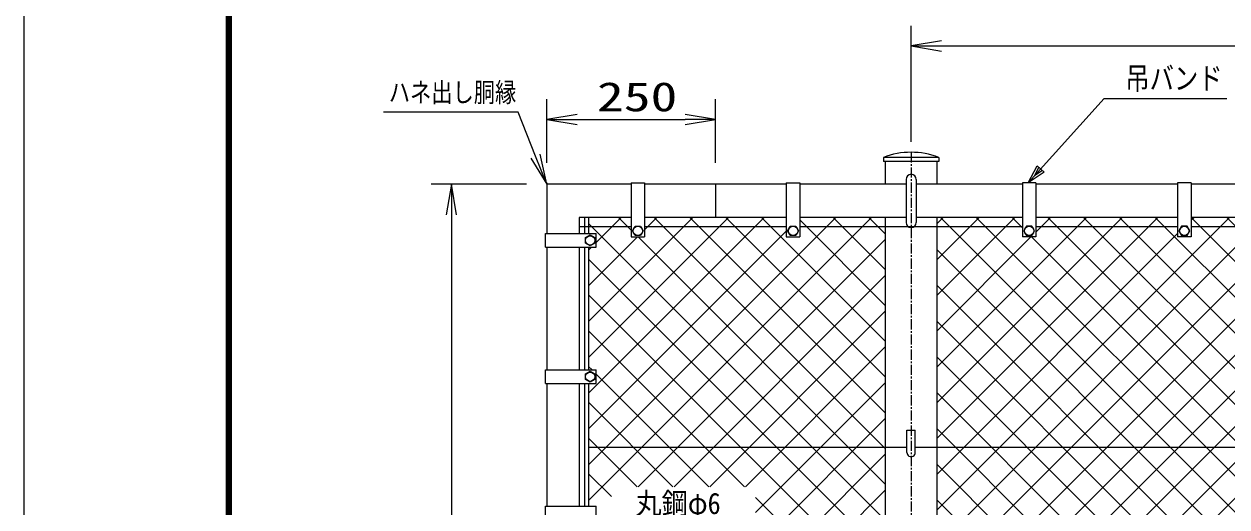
# Model space of a CAD drawing. Units: millimetres, scale not verified. Extents: x -4455 to 4455, y -3150 to 3150.
# Drawn here: x -4455 to -2672, y 1392 to 2108 of the extents above; entities that cross this region are included whole.
import ezdxf
from ezdxf.enums import TextEntityAlignment as Align

# ---------------------------------------------------------------- set-up
doc = ezdxf.new("R2010")
doc.units = ezdxf.units.MM
doc.header["$LTSCALE"] = 20
doc.linetypes.add('USER1', pattern=[1.125, 0.75, -0.125, 0.125, -0.125])
for name, color, linetype, lineweight in [('0-1_1', 7, 'Continuous', 25), ('0-2_0', 7, 'Continuous', 25), ('0-3_2', 7, 'Continuous', 25), ('0-4_EXTCNT-L', 2, 'Continuous', 25), ('0-7_WAKU', 7, 'Continuous', 25)]:
    doc.layers.add(name, color=color, linetype=linetype, lineweight=lineweight)
doc.styles.add('ＭＳ ゴシック', font='')
doc.styles.get('ＭＳ ゴシック').set_extended_font_data('MS Gothic')

# ---------------------------------------------------------------- blocks, each defined once
blk = doc.blocks.new('DARROWS')
at = {"layer": '0-2_0', "color": 2}
blk.add_line((0, 0), (-19.982, 0), dxfattribs=at)
blk.add_lwpolyline([(-20, -3.333), (0, 0), (-20, 3.333)], dxfattribs=at)
blk = doc.blocks.new('X41')
at = {"layer": '0-2_0', "color": 4}
for p, q in [((33259, 80988.7), (44058.4, 91788.2)), ((33259, 82049.4), (42997.8, 91788.2)), ((33259, 83110), (41937.1, 91788.2)), ((33259, 85231.3), (39815.8, 91788.2)), ((33259, 86292), (38755.1, 91788.2)), ((33259, 87352.7), (37694.5, 91788.2)), ((33259, 89474), (35573.2, 91788.2)), ((33259, 90534.6), (34512.5, 91788.2)), ((33259, 91595.3), (33451.8, 91788.2)), ((51265.7, 73892.2), (33369.7, 91788.2)), ((34348.2, 70410.7), (55725.7, 91788.2)), ((51705.2, 74513.3), (34430.4, 91788.2)), ((35799.5, 91479.7), (35491.1, 91788.2)), ((36046.4, 71048.2), (56786.4, 91788.2)), ((36199.5, 91353.8), (36633.8, 91788.2)), ((36469.5, 70410.7), (57847, 91788.2)), ((53826.6, 74513.3), (36551.7, 91788.2)), ((54887.2, 74513.3), (37612.4, 91788.2)), ((43445.2, 87016), (38673, 91788.2)), ((43445.2, 88076.7), (39733.7, 91788.2)), ((40799.5, 91711.2), (40876.5, 91788.2)), ((43445.2, 89137.4), (40799.5, 91783)), ((43445.2, 90198), (41855, 91788.2)), ((44414.6, 90289.2), (42915.7, 91788.2)), ((43620.2, 90289.2), (44999.5, 91668.6)), ((45475.3, 90289.2), (43976.3, 91788.2)), ((44304, 77184.4), (58799.5, 91680)), ((44680.9, 90289.2), (46179.8, 91788.2)), ((45364.6, 77184.4), (59968.3, 91788.2)), ((45741.5, 90289.2), (47240.4, 91788.2)), ((47596.6, 90289.2), (46097.7, 91788.2)), ((46425.3, 77184.4), (61029, 91788.2)), ((46802.2, 90289.2), (48301.1, 91788.2)), ((48657.2, 90289.2), (47158.3, 91788.2)), ((47862.8, 90289.2), (49361.7, 91788.2)), ((49717.9, 90289.2), (48219, 91788.2)), ((49599.5, 91468.3), (49279.6, 91788.2)), ((49984.2, 90289.2), (51483.1, 91788.2)), ((49999.5, 91365.3), (50422.4, 91788.2)), ((61733.5, 80395), (50340.3, 91788.2)), ((50752.6, 88936.4), (53604.4, 91788.2)), ((50752.6, 89997.1), (52543.7, 91788.2)), ((61733.5, 81455.6), (51401, 91788.2)), ((61733.5, 82516.3), (52461.6, 91788.2)), ((61733.5, 83576.9), (53522.3, 91788.2)), ((54599.5, 91722.6), (54665, 91788.2)), ((61733.5, 84637.6), (54599.5, 91771.6)), ((61733.5, 85698.3), (55643.6, 91788.2)), ((61733.5, 86758.9), (56704.3, 91788.2)), ((61733.5, 87819.6), (57764.9, 91788.2)), ((61733.5, 89940.9), (59886.3, 91788.2)), ((61733.5, 91001.6), (60946.9, 91788.2)), ((33259, 84170.7), (40399.5, 91311.2)), ((46535.9, 90289.2), (45399.5, 91425.7)), ((47334, 77032.5), (61733.5, 91432)), ((50752.6, 87875.7), (54199.5, 91322.6)), ((61733.5, 88880.2), (59199.5, 91414.2)), ((33259, 88413.3), (36053.8, 91208.2)), ((52765.9, 74513.3), (36071.1, 91208.2)), ((48923.5, 90289.2), (49842.4, 91208.2)), ((61733.5, 79334.3), (49859.6, 91208.2)), ((46912.8, 77184.4), (33259, 90838.3)), ((47334, 75971.8), (61733.5, 90371.3)), ((33259, 79928), (43445.2, 90114.2)), ((45852.1, 77184.4), (33259, 89777.6)), ((42833.5, 70410.7), (61733.5, 89310.7)), ((61733.5, 78273.6), (50752.6, 89254.5)), ((33259, 78867.4), (43445.2, 89053.5)), ((44791.5, 77184.4), (33259, 88716.9)), ((43894.2, 70410.7), (61733.5, 88250)), ((61733.5, 77213), (50752.6, 88193.8)), ((33259, 77806.7), (43445.2, 87992.9)), ((43730.8, 77184.4), (33259, 87656.3)), ((33259, 71442.8), (48829.3, 87013)), ((33259, 72503.4), (47768.6, 87013)), ((33259, 73564.1), (46708, 87013)), ((33259, 74624.7), (45647.3, 87013)), ((33259, 75685.4), (44586.6, 87013)), ((33259, 76746.1), (43526, 87013)), ((33765, 70888.2), (49889.9, 87013)), ((55947.9, 74513.3), (43448.2, 87013)), ((57008.5, 74513.3), (44508.8, 87013)), ((45399.5, 70855.3), (61733.5, 87189.3)), ((58069.2, 74513.3), (45569.5, 87013)), ((59129.9, 74513.3), (46630.1, 87013)), ((61733.5, 72970.3), (47690.8, 87013)), ((61733.5, 74031), (48751.5, 87013)), ((61733.5, 75091.7), (49812.1, 87013)), ((61733.5, 76152.3), (50752.6, 87133.2)), ((43489.4, 76365.2), (33259, 86595.6)), ((46015.5, 70410.7), (61733.5, 86128.7)), ((48383.3, 70410.7), (33259, 85535)), ((47076.1, 70410.7), (61733.5, 85068)), ((47322.6, 70410.7), (33259, 84474.3)), ((52239.5, 74513.3), (61733.5, 84007.4)), ((46261.9, 70410.7), (33259, 83413.6)), ((53300.1, 74513.3), (61733.5, 82946.7)), ((44999.5, 70612.5), (33259, 82353)), ((54360.8, 74513.3), (61733.5, 81886)), ((44140.6, 70410.7), (33259, 81292.3)), ((55421.4, 74513.3), (61733.5, 80825.4)), ((43080, 70410.7), (33259, 80231.7)), ((56482.1, 74513.3), (61733.5, 79764.7)), ((42019.3, 70410.7), (33259, 79171)), ((57542.8, 74513.3), (61733.5, 78704.1)), ((40399.5, 70969.8), (33259, 78110.3)), ((58603.4, 74513.3), (61733.5, 77643.4)), ((39898, 70410.7), (33259, 77049.7)), ((53686.6, 70410.7), (47334, 76763.3)), ((37530.2, 70410.7), (43489.4, 76369.9)), ((59176.9, 74026.1), (61733.5, 76582.7)), ((38837.3, 70410.7), (33259, 75989)), ((38590.9, 70410.7), (44148.3, 75968.2)), ((39651.5, 70410.7), (45209, 75968.2)), ((40799.5, 70498), (46269.7, 75968.2)), ((41772.8, 70410.7), (47330.3, 75968.2)), ((49443.9, 70410.7), (43886.4, 75968.2)), ((49867.1, 71048.2), (44947.1, 75968.2)), ((51565.2, 70410.7), (46007.8, 75968.2)), ((52625.9, 70410.7), (47068.4, 75968.2)), ((56622.1, 70410.7), (61733.5, 75522.1)), ((37776.7, 70410.7), (33259, 74928.4)), ((57682.8, 70410.7), (61733.5, 74461.4)), ((61733.5, 71909.7), (59176.9, 74466.3)), ((36078.5, 71048.2), (33259, 73867.7)), ((48136.8, 70410.7), (51265.7, 73539.6)), ((49834.9, 71048.2), (51936.6, 73149.8)), ((50258.1, 70410.7), (52997.2, 73149.8)), ((51318.8, 70410.7), (54057.9, 73149.8)), ((54199.5, 70958.4), (52008.1, 73149.8)), ((52379.5, 70410.7), (55118.6, 73149.8)), ((55807.9, 70410.7), (53068.8, 73149.8)), ((53440.1, 70410.7), (56179.2, 73149.8)), ((56868.5, 70410.7), (54129.4, 73149.8)), ((54599.5, 70509.4), (57239.9, 73149.8)), ((57929.2, 70410.7), (55190.1, 73149.8)), ((55561.4, 70410.7), (58300.5, 73149.8)), ((58799.5, 70601), (56250.8, 73149.8)), ((60050.5, 70410.7), (57311.4, 73149.8)), ((61033.5, 70488.4), (58372.1, 73149.8)), ((61694.4, 70888.2), (59176.9, 73405.6)), ((59199.5, 70866.8), (61733.5, 73400.8)), ((35655.3, 70410.7), (33259, 72807)), ((59804.1, 70410.7), (61733.5, 72340.1)), ((34594.7, 70410.7), (33259, 71746.4)), ((61342.2, 70888.2), (61733.5, 71279.4)), ((33265.5, 70679.2), (33259, 70685.7)), ((35408.9, 70410.7), (35799.5, 70801.3)), ((36716, 70410.7), (36199.5, 70927.2)), ((49197.5, 70410.7), (49599.5, 70812.7)), ((50504.6, 70410.7), (49999.5, 70915.8)), ((40958.6, 70410.7), (40799.5, 70569.8)), ((44954.8, 70410.7), (44999.5, 70455.3)), ((54500.8, 70410.7), (54538.3, 70448.2)), ((54747.2, 70410.7), (54599.5, 70558.4)), ((58743.4, 70410.7), (58799.5, 70466.8)), ((60864.7, 70410.7), (61033.5, 70579.4))]:
    blk.add_line(p, q, dxfattribs=at)

msp = doc.modelspace()

# ---------------------------------------------------------------- linework, layer by layer
at = {"layer": '0-1_1', "color": 4}
for p, q in [((-2966.82, 1872.07), (-2854.19, 1997.07)), ((-2854.19, 1997.07), (-2672.36, 1997.07)), ((-2966.82, 1872.07), (-2953.28, 1897.56)), ((-2957.45, 1882.47), (-2950.68, 1895.21)), ((-2945.48, 1890.53), (-2957.45, 1882.47))]:
    msp.add_line(p, q, dxfattribs=at)
at = {"layer": '0-1_1'}
for p, q in [((-3099.23, 1910.07), (-3181.23, 1910.07)), ((-3181.23, 1910.07), (-3181.23, 1904.07)), ((-3099.23, 1910.07), (-3099.23, 1904.07)), ((-3099.23, 1904.07), (-3181.23, 1904.07)), ((-3178.53, 1904.07), (-3178.53, 1870.07)), ((-3101.93, 1904.07), (-3101.93, 1870.07)), ((-3680.23, 1872.07), (-3680.23, 1797.04)), ((-3555.23, 1872.07), (-3555.23, 1792.07)), ((-3555.23, 1872.07), (-3535.23, 1872.07)), ((-3535.23, 1872.07), (-3535.23, 1792.07)), ((-3325.23, 1872.07), (-3325.23, 1792.07)), ((-3325.23, 1872.07), (-3305.23, 1872.07)), ((-3305.23, 1872.07), (-3305.23, 1792.07)), ((-3147.73, 1877.45), (-3147.73, 1813.57)), ((-3132.73, 1877.45), (-3132.73, 1813.57)), ((-2975.23, 1872.07), (-2975.23, 1792.07)), ((-2955.23, 1872.07), (-2975.23, 1872.07)), ((-2955.23, 1872.07), (-2955.23, 1792.07)), ((-2745.23, 1872.07), (-2745.23, 1792.07)), ((-2725.23, 1872.07), (-2745.23, 1872.07)), ((-2725.23, 1872.07), (-2725.23, 1792.07)), ((-3555.23, 1870.07), (-3680.23, 1870.07)), ((-3325.23, 1870.07), (-3535.23, 1870.07)), ((-3430.23, 1870.07), (-3430.23, 1821.07)), ((-3147.73, 1870.07), (-3305.23, 1870.07)), ((-2975.23, 1870.07), (-3132.73, 1870.07)), ((-2745.23, 1870.07), (-2955.23, 1870.07)), ((-2515.23, 1870.07), (-2725.23, 1870.07)), ((-3632.23, 1821.07), (-3632.23, 1797.04)), ((-3555.23, 1821.07), (-3632.23, 1821.07)), ((-3624.23, 1821.07), (-3624.23, 1797.04)), ((-3618.23, 1821.07), (-3618.23, 1797.04)), ((-3325.23, 1821.07), (-3535.23, 1821.07)), ((-3147.73, 1821.07), (-3305.23, 1821.07)), ((-3178.53, 1821.07), (-3178.53, 754.07)), ((-2975.23, 1821.07), (-3132.73, 1821.07)), ((-3101.93, 1821.07), (-3101.93, 754.07)), ((-2745.23, 1821.07), (-2955.23, 1821.07)), ((-2515.23, 1821.07), (-2725.23, 1821.07)), ((-3555.23, 1807.07), (-3632.23, 1807.07)), ((-3325.23, 1807.07), (-3535.23, 1807.07)), ((-2975.23, 1807.07), (-3305.23, 1807.07)), ((-2745.23, 1807.07), (-2955.23, 1807.07)), ((-2515.23, 1807.07), (-2725.23, 1807.07)), ((-3681.92, 1797.04), (-3606.92, 1797.04)), ((-3681.92, 1777.04), (-3681.92, 1797.04)), ((-3606.92, 1777.04), (-3606.92, 1797.04)), ((-3555.23, 1792.07), (-3535.23, 1792.07)), ((-3325.23, 1792.07), (-3305.23, 1792.07)), ((-2955.23, 1792.07), (-2975.23, 1792.07)), ((-2725.23, 1792.07), (-2745.23, 1792.07)), ((-3681.92, 1777.04), (-3606.92, 1777.04)), ((-3680.23, 1777.04), (-3680.23, 1595.04)), ((-3632.23, 1777.04), (-3632.23, 1595.04)), ((-3624.23, 1777.04), (-3624.23, 1595.04)), ((-3618.23, 1777.04), (-3618.23, 1595.04)), ((-3681.92, 1595.04), (-3606.92, 1595.04)), ((-3681.92, 1575.04), (-3681.92, 1595.04)), ((-3606.92, 1575.04), (-3606.92, 1595.04)), ((-3681.92, 1575.04), (-3606.92, 1575.04)), ((-3680.23, 1575.04), (-3680.23, 1393.04)), ((-3632.23, 1575.04), (-3632.23, 1393.04)), ((-3624.23, 1575.04), (-3624.23, 1393.04)), ((-3618.23, 1575.04), (-3618.23, 1393.04)), ((-3146.51, 1472.8), (-3146.51, 1505.77)), ((-3146.51, 1505.77), (-3133.95, 1505.77)), ((-3133.95, 1472.8), (-3133.95, 1505.77)), ((-3178.53, 1480.07), (-3618.23, 1480.07)), ((-3146.51, 1480.07), (-3178.53, 1480.07)), ((-1678.53, 1480.07), (-3133.95, 1480.07)), ((-3681.92, 1393.04), (-3606.92, 1393.04)), ((-3681.92, 1373.04), (-3681.92, 1393.04)), ((-3606.92, 1373.04), (-3606.92, 1393.04))]:
    msp.add_line(p, q, dxfattribs=at)
at = {"layer": '0-1_1', "color": 4, "linetype": 'USER1'}
msp.add_line((-3140.23, 1917.58), (-3140.23, 296.23), dxfattribs=at)
at = {"layer": '0-1_1', "color": 4}
msp.add_lwpolyline([(-2953.28, 1897.56), (-2942.88, 1888.19), (-2966.82, 1872.07)], dxfattribs=at)
at = {"layer": '0-1_1'}
for centre, radius, start, end in [((-3140.23, 1877.45), 7.5, 0, 180), ((-3140.23, 1813.57), 7.5, 180, 0), ((-3140.23, 1472.8), 6.28, 179.99965, 359.99973)]:
    msp.add_arc(centre, radius, start, end, dxfattribs=at)
at = {"layer": '0-2_0', "color": 1}
msp.add_line((-3140.23, 1933.07), (-3140.23, 2105.07), dxfattribs=at)
at = {"layer": '0-2_0', "color": 2}
msp.add_line((-3095.23, 2075.07), (-1685.23, 2075.07), dxfattribs=at)
at = {"layer": '0-2_0', "color": 4}
for p, q in [((-3618.23, 1401.52), (-3198.68, 1821.07)), ((-3618.23, 1454.55), (-3251.71, 1821.07)), ((-3618.23, 1560.62), (-3357.77, 1821.07)), ((-3618.23, 1613.65), (-3410.81, 1821.07)), ((-3618.23, 1666.68), (-3463.84, 1821.07)), ((-3606.92, 1784.06), (-3569.91, 1821.07)), ((-3555.23, 1802.29), (-3574.01, 1821.07)), ((-3535.23, 1802.72), (-3516.87, 1821.07)), ((-3178.53, 1478.62), (-3520.98, 1821.07)), ((-3178.53, 1531.65), (-3467.95, 1821.07)), ((-3178.53, 1584.68), (-3414.91, 1821.07)), ((-3178.53, 1637.72), (-3361.88, 1821.07)), ((-3178.53, 1743.78), (-3255.81, 1821.07)), ((-3178.53, 1796.82), (-3202.78, 1821.07)), ((-3178.53, 1372.55), (-3618.23, 1812.25)), ((-3178.53, 1690.75), (-3305.23, 1817.45)), ((-3618.23, 1507.58), (-3325.23, 1800.59)), ((-3618.23, 1719.71), (-3545.87, 1792.07)), ((-3178.53, 1425.59), (-3545.01, 1792.07)), ((-3544.67, 1422.05), (-3178.53, 1788.19)), ((-3178.53, 1319.52), (-3618.23, 1759.22)), ((-3491.63, 1422.05), (-3178.53, 1735.15)), ((-3178.53, 1266.49), (-3618.23, 1706.19)), ((-3438.6, 1422.05), (-3178.53, 1682.12)), ((-3387.12, 1422.05), (-3618.23, 1653.16)), ((-3385.57, 1422.05), (-3178.53, 1629.09)), ((-3440.15, 1422.05), (-3606.92, 1588.81)), ((-3370.87, 1383.71), (-3178.53, 1576.05)), ((-3493.19, 1422.05), (-3618.23, 1547.09)), ((-3618.23, 1083.32), (-3178.53, 1523.02)), ((-3546.22, 1422.05), (-3618.23, 1494.06)), ((-3618.23, 1030.29), (-3178.53, 1469.99)), ((-3584.5, 1407.3), (-3618.23, 1441.02)), ((-3606.92, 988.56), (-3178.53, 1416.95)), ((-3178.53, 1213.45), (-3370.87, 1405.8))]:
    msp.add_line(p, q, dxfattribs=at)
at = {"layer": '0-2_0'}
for p, q in [((-3305.23, 1820.59), (-3304.74, 1821.07)), ((-3618.23, 1772.75), (-3613.93, 1777.04)), ((-3613.15, 1595.04), (-3618.23, 1600.12))]:
    msp.add_line(p, q, dxfattribs=at)
msp.add_arc((-3140.23, 1801.85), 115.72, 69.25002, 110.74998, dxfattribs=at)
at = {"layer": '0-3_2'}
for p, q in [((-2969.23, 1808), (-2973.23, 1801.07)), ((-2973.23, 1801.07), (-2969.23, 1794.14)), ((-2961.23, 1808), (-2969.23, 1808)), ((-2957.23, 1801.07), (-2961.23, 1808)), ((-2961.23, 1794.14), (-2957.23, 1801.07)), ((-2739.23, 1808), (-2743.23, 1801.07)), ((-2743.23, 1801.07), (-2739.23, 1794.14)), ((-2731.23, 1808), (-2739.23, 1808)), ((-2727.23, 1801.07), (-2731.23, 1808)), ((-2731.23, 1794.14), (-2727.23, 1801.07)), ((-3622.85, 1791.04), (-3615.92, 1795.04)), ((-3622.85, 1783.04), (-3622.85, 1791.04)), ((-3615.92, 1779.04), (-3622.85, 1783.04)), ((-3615.92, 1795.04), (-3608.99, 1791.04)), ((-3608.99, 1783.04), (-3615.92, 1779.04)), ((-3608.99, 1791.04), (-3608.99, 1783.04)), ((-2969.23, 1794.14), (-2961.23, 1794.14)), ((-2739.23, 1794.14), (-2731.23, 1794.14)), ((-3622.85, 1589.04), (-3615.92, 1593.04)), ((-3608.99, 1581.04), (-3615.92, 1577.04))]:
    msp.add_line(p, q, dxfattribs=at)
for points in [[(-3553.23, 1801.07), (-3549.23, 1808), (-3541.23, 1808), (-3537.23, 1801.07), (-3541.23, 1794.14), (-3549.23, 1794.14)], [(-3323.23, 1801.07), (-3319.23, 1808), (-3311.23, 1808), (-3307.23, 1801.07), (-3311.23, 1794.14), (-3319.23, 1794.14)]]:
    msp.add_lwpolyline(points, close=True, dxfattribs=at)
for points in [[(-3615.92, 1577.04), (-3622.85, 1581.04), (-3622.85, 1589.04)], [(-3615.92, 1593.04), (-3608.99, 1589.04), (-3608.99, 1581.04)]]:
    msp.add_lwpolyline(points, dxfattribs=at)
for centre in [(-3545.23, 1801.07), (-3315.23, 1801.07), (-2965.23, 1801.07), (-2735.23, 1801.07), (-3615.92, 1787.04), (-3615.92, 1585.04)]:
    msp.add_circle(centre, 6.93, dxfattribs=at)
at = {"layer": '0-4_EXTCNT-L', "color": 1}
for p, q in [((-3680.23, 1902.07), (-3680.23, 1996.15)), ((-3430.23, 1902.07), (-3430.23, 1996.15)), ((-3710.23, 1870.07), (-3851.61, 1870.07))]:
    msp.add_line(p, q, dxfattribs=at)
at = {"layer": '0-4_EXTCNT-L'}
for p, q in [((-3635.23, 1966.15), (-3475.23, 1966.15)), ((-3821.61, 1825.07), (-3821.61, 735.07))]:
    msp.add_line(p, q, dxfattribs=at)
msp.add_lwpolyline([(-3696.91, 1911.86), (-3722.84, 1976.79), (-3922.39, 1976.79)], dxfattribs=at)
at = {"layer": '0-7_WAKU', "color": 3}
msp.add_lwpolyline([(-4455, 3150), (4455, 3150), (4455, -3150), (-4455, -3150)], close=True, dxfattribs=at)
at = {"layer": '0-7_WAKU'}
for points in [[(-4155, 2962.5), (4155, 2962.5), (4155, -2962.5), (-4155, -2962.5)], [(-4153.13, 2960.62), (4153.12, 2960.62), (4153.12, -2960.63), (-4153.13, -2960.63)], [(-4151.25, 2958.75), (4151.25, 2958.75), (4151.25, -2958.75), (-4151.25, -2958.75)], [(-4149.38, 2956.87), (4149.37, 2956.87), (4149.37, -2956.88), (-4149.38, -2956.88)], [(-4147.5, 2955), (4147.5, 2955), (4147.5, -2955), (-4147.5, -2955)]]:
    msp.add_lwpolyline(points, close=True, dxfattribs=at)

# ---------------------------------------------------------------- block references
at = {"layer": '0-2_0', "xscale": 2.25, "yscale": 2.25, "rotation": 180}
msp.add_blockref('DARROWS', (-3140.23, 2075.07), dxfattribs=at)
at = {"layer": '0-4_EXTCNT-L', "xscale": 2.25, "yscale": 2.25}
for p, rotation in [((-3680.23, 1966.15), 180), ((-3680.23, 1870.07), 291.76769), ((-3821.61, 1870.07), 90)]:
    msp.add_blockref('DARROWS', p, dxfattribs=dict(at, rotation=rotation))
at = {"layer": '0-4_EXTCNT-L'}
for name, p, xscale, yscale in [('DARROWS', (-3430.23, 1966.15), 2.25, 2.25), ('X41', (-4765.2, -2768.34), 0.05, 0.05)]:
    msp.add_blockref(name, p, dxfattribs=dict(at, xscale=xscale, yscale=yscale))

# ---------------------------------------------------------------- texts
at = {"layer": '0-1_1', "color": 4, "style": 'ＭＳ ゴシック'}
for s, height, width, p in [('吊バンド', 33.02, 0.8, (-2822.69, 2000.72)), ('丸鋼φ6', 31.57, 0.9, (-3548.7, 1372.02))]:
    msp.add_text(s, height=height, dxfattribs=dict(at, width=width)).set_placement(p, align=Align.BOTTOM_LEFT)
at = {"layer": '0-4_EXTCNT-L', "color": 4, "style": 'ＭＳ ゴシック', "width": 0.8}
msp.add_text('ハネ出し胴縁', height=28.86, dxfattribs=at).set_placement((-3914.33, 1983.33), align=Align.BOTTOM_LEFT)
at = {"layer": '0-4_EXTCNT-L', "color": 3, "style": 'ＭＳ ゴシック', "width": 1.35}
msp.add_text('250', height=43.26, dxfattribs=at).set_placement((-3605.85, 1965.32), align=Align.BOTTOM_LEFT)

doc.saveas('drawing.dxf')
